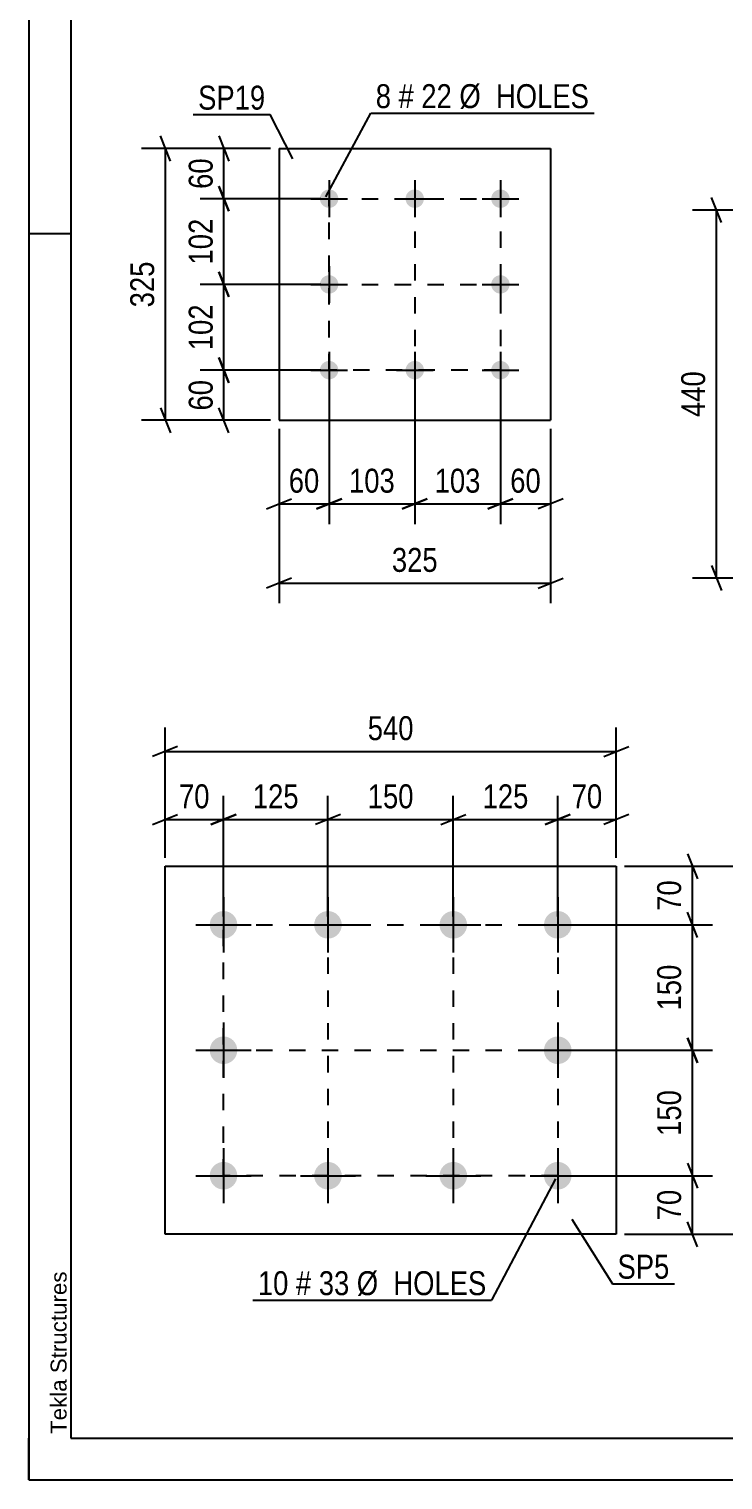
# Model space of a CAD drawing. Header units: millimetres. Extents: x 0 to 420, y 0 to 297.
# Drawn here: x 0 to 83.1, y 0 to 173.5 of the extents above; entities that cross this region are included whole.
import ezdxf

# ---------------------------------------------------------------- set-up
doc = ezdxf.new("R2010")
doc.units = ezdxf.units.MM
doc.linetypes.add('DXK_LINE_DOT2', pattern=[3.9198, 1.9599, -1.9599])
doc.styles.add('Arial', font='ARIAL.TTF', dxfattribs={"height": 0.2})
doc.styles.add('Arial Narrow', font='ARIALN.TTF', dxfattribs={"height": 0.2})

# ---------------------------------------------------------------- blocks, each defined once
blk = doc.blocks.new('Unknown-122569878-1134')
at = {"color": 5, "linetype": 'Continuous'}
for p, q in [((0, 297), (0, 0)), ((5, 292), (5, 5)), ((5, 149), (0, 149)), ((0, 0), (0, 5)), ((5, 5), (415, 5)), ((0, 0), (420, 0))]:
    blk.add_line(p, q, dxfattribs=at)
at = {"color": 174, "linetype": 'Continuous', "style": 'Arial'}
blk.add_text('Tekla Structures', height=1.9102, rotation=90, dxfattribs=at).set_placement((4.5, 5.5))
blk = doc.blocks.new('Part-122569878-10500 - 10499')
at = {"color": 2, "linetype": 'Continuous'}
for p, q in [((29.92, 159.2), (29.92, 126.7)), ((29.92, 159.2), (62.42, 159.2)), ((62.42, 159.2), (62.42, 126.7)), ((29.92, 126.7), (62.42, 126.7))]:
    blk.add_line(p, q, dxfattribs=at)
blk = doc.blocks.new('Bolt-122569878-10501 - 10499')
at = {"linetype": 'Continuous'}
for points in [[(35.92, 154.3, -1), (35.92, 152.1, -1)], [(46.17, 154.3, -1), (46.17, 152.1, -1)], [(56.42, 154.3, -1), (56.42, 152.1, -1)], [(35.92, 144.05, -1), (35.92, 141.85, -1)], [(56.42, 144.05, -1), (56.42, 141.85, -1)], [(35.92, 133.8, -1), (35.92, 131.6, -1)], [(46.17, 133.8, -1), (46.17, 131.6, -1)], [(56.42, 133.8, -1), (56.42, 131.6, -1)]]:
    blk.add_hatch(color=1, dxfattribs=at).paths.add_polyline_path(points)
at = {"color": 1, "linetype": 'Continuous'}
for p, q in [((35.92, 155.4), (35.92, 151)), ((46.17, 155.4), (46.17, 151)), ((56.42, 155.4), (56.42, 151)), ((33.72, 153.2), (38.12, 153.2)), ((43.97, 153.2), (48.37, 153.2)), ((54.22, 153.2), (58.62, 153.2)), ((35.92, 145.15), (35.92, 140.75)), ((56.42, 145.15), (56.42, 140.75)), ((33.72, 142.95), (38.12, 142.95)), ((54.22, 142.95), (58.62, 142.95)), ((35.92, 134.9), (35.92, 130.5)), ((46.17, 134.9), (46.17, 130.5)), ((56.42, 134.9), (56.42, 130.5)), ((33.72, 132.7), (38.12, 132.7)), ((43.97, 132.7), (48.37, 132.7)), ((54.22, 132.7), (58.62, 132.7))]:
    blk.add_line(p, q, dxfattribs=at)
blk = doc.blocks.new('Part-122569878-10585 - 10584')
at = {"color": 2, "linetype": 'Continuous'}
for p, q in [((16.28, 29.38), (16.28, 73.38)), ((16.28, 73.38), (70.28, 73.38)), ((70.28, 73.38), (70.28, 29.38)), ((70.28, 29.38), (16.28, 29.38))]:
    blk.add_line(p, q, dxfattribs=at)
blk = doc.blocks.new('Bolt-122569878-10586 - 10584')
at = {"linetype": 'Continuous'}
for points in [[(23.28, 68.03, -1), (23.28, 64.73, -1)], [(35.78, 68.03, -1), (35.78, 64.73, -1)], [(50.78, 68.03, -1), (50.78, 64.73, -1)], [(63.28, 68.03, -1), (63.28, 64.73, -1)], [(23.28, 53.03, -1), (23.28, 49.73, -1)], [(63.28, 53.03, -1), (63.28, 49.73, -1)], [(23.28, 38.03, -1), (23.28, 34.73, -1)], [(35.78, 38.03, -1), (35.78, 34.73, -1)], [(50.78, 38.03, -1), (50.78, 34.73, -1)], [(63.28, 38.03, -1), (63.28, 34.73, -1)]]:
    blk.add_hatch(color=1, dxfattribs=at).paths.add_polyline_path(points)
at = {"color": 1, "linetype": 'Continuous'}
for p, q in [((23.28, 69.68), (23.28, 63.08)), ((35.78, 69.68), (35.78, 63.08)), ((50.78, 69.68), (50.78, 63.08)), ((63.28, 69.68), (63.28, 63.08)), ((19.98, 66.38), (26.58, 66.38)), ((32.48, 66.38), (39.08, 66.38)), ((47.48, 66.38), (54.08, 66.38)), ((59.98, 66.38), (66.58, 66.38)), ((23.28, 54.68), (23.28, 48.08)), ((63.28, 54.68), (63.28, 48.08)), ((19.98, 51.38), (26.58, 51.38)), ((59.98, 51.38), (66.58, 51.38)), ((23.28, 39.68), (23.28, 33.08)), ((35.78, 39.68), (35.78, 33.08)), ((50.78, 39.68), (50.78, 33.08)), ((63.28, 39.68), (63.28, 33.08)), ((19.98, 36.38), (26.58, 36.38)), ((32.48, 36.38), (39.08, 36.38)), ((47.48, 36.38), (54.08, 36.38)), ((59.98, 36.38), (66.58, 36.38))]:
    blk.add_line(p, q, dxfattribs=at)
blk = doc.blocks.new('Rectangle-122569878-12362 - 10499')
at = {"color": 1, "linetype": 'DXK_LINE_DOT2'}
blk.add_lwpolyline([(35.92, 153.2), (56.42, 153.2), (56.42, 132.7), (35.92, 132.7), (35.92, 153.2)], close=True, dxfattribs=at)
blk = doc.blocks.new('Rectangle-122569878-12403 - 10584')
at = {"color": 1, "linetype": 'DXK_LINE_DOT2'}
blk.add_lwpolyline([(23.28, 66.38), (63.28, 66.38), (63.28, 36.38), (23.28, 36.38), (23.28, 66.38)], close=True, dxfattribs=at)
blk = doc.blocks.new('Line-122569878-12372 - 10499')
at = {"color": 1, "linetype": 'DXK_LINE_DOT2'}
blk.add_line((46.17, 153.2), (46.17, 132.7), dxfattribs=at)
blk = doc.blocks.new('Line-122569878-12413 - 10584')
at = {"color": 1, "linetype": 'DXK_LINE_DOT2'}
blk.add_line((35.78, 66.38), (35.78, 36.38), dxfattribs=at)
blk = doc.blocks.new('Line-122569878-12379 - 10499')
at = {"color": 1, "linetype": 'DXK_LINE_DOT2'}
blk.add_line((35.92, 142.95), (56.42, 142.95), dxfattribs=at)
blk = doc.blocks.new('Line-122569878-12420 - 10584')
at = {"color": 1, "linetype": 'DXK_LINE_DOT2'}
blk.add_line((50.78, 66.38), (50.78, 36.38), dxfattribs=at)
blk = doc.blocks.new('Line-122569878-12427 - 10584')
at = {"color": 1, "linetype": 'DXK_LINE_DOT2'}
blk.add_line((23.28, 51.38), (63.28, 51.38), dxfattribs=at)
blk = doc.blocks.new('StraightDimension-122569878-10773 - 10499')
at = {"color": 7, "linetype": 'Continuous'}
for p, q in [((29.92, 125.7), (29.92, 104.83)), ((62.42, 125.7), (62.42, 104.83)), ((31.42, 107.83), (28.42, 106.63)), ((60.92, 106.63), (63.92, 107.83)), ((29.92, 107.23), (62.42, 107.23))]:
    blk.add_line(p, q, dxfattribs=at)
at = {"color": 0}
blk.add_wipeout([(49.51, 107.98), (49.51, 112.18), (42.83, 112.18), (42.83, 107.98)], dxfattribs=at)
at = {"color": 3, "style": 'Arial Narrow'}
blk.add_text('325', height=2.863, dxfattribs=at).set_placement((43.43, 108.58))
blk = doc.blocks.new('StraightDimension-122569878-10737 - 10499')
at = {"color": 7, "linetype": 'Continuous'}
for p, q in [((22.73, 160.7), (23.93, 157.7)), ((28.92, 159.2), (20.48, 159.2)), ((23.33, 153.2), (23.33, 159.2)), ((23.93, 151.7), (22.73, 154.7)), ((34.92, 153.2), (20.48, 153.2))]:
    blk.add_line(p, q, dxfattribs=at)
at = {"color": 0}
blk.add_wipeout([(22.58, 158.63), (18.38, 158.63), (18.38, 153.77), (22.58, 153.77)], dxfattribs=at)
at = {"color": 3, "style": 'Arial Narrow'}
blk.add_text('60', height=2.863, rotation=90.0002, dxfattribs=at).set_placement((21.98, 154.37))
blk = doc.blocks.new('StraightDimension-122569878-10738 - 10499')
at = {"color": 7, "linetype": 'Continuous'}
for p, q in [((22.73, 154.7), (23.93, 151.7)), ((34.92, 153.2), (20.48, 153.2)), ((23.33, 142.95), (23.33, 153.2)), ((23.93, 141.45), (22.73, 144.45)), ((34.92, 142.95), (20.48, 142.95))]:
    blk.add_line(p, q, dxfattribs=at)
at = {"color": 0}
blk.add_wipeout([(22.58, 151.42), (18.38, 151.42), (18.38, 144.73), (22.58, 144.73)], dxfattribs=at)
at = {"color": 3, "style": 'Arial Narrow'}
blk.add_text('102', height=2.863, rotation=90.0002, dxfattribs=at).set_placement((21.98, 145.33))
blk = doc.blocks.new('StraightDimension-122569878-10739 - 10499')
at = {"color": 7, "linetype": 'Continuous'}
for p, q in [((22.73, 144.45), (23.93, 141.45)), ((34.92, 142.95), (20.48, 142.95)), ((23.33, 132.7), (23.33, 142.95)), ((23.93, 131.2), (22.73, 134.2)), ((34.92, 132.7), (20.48, 132.7))]:
    blk.add_line(p, q, dxfattribs=at)
at = {"color": 0}
blk.add_wipeout([(22.58, 141.17), (18.38, 141.17), (18.38, 134.48), (22.58, 134.48)], dxfattribs=at)
at = {"color": 3, "style": 'Arial Narrow'}
blk.add_text('102', height=2.863, rotation=90.0002, dxfattribs=at).set_placement((21.98, 135.08))
blk = doc.blocks.new('StraightDimension-122569878-10757 - 10499')
at = {"color": 7, "linetype": 'Continuous'}
for p, q in [((56.42, 131.7), (56.42, 114.3)), ((62.42, 125.7), (62.42, 114.3)), ((54.92, 116.1), (57.92, 117.3)), ((56.42, 116.7), (62.42, 116.7)), ((63.92, 117.3), (60.92, 116.1))]:
    blk.add_line(p, q, dxfattribs=at)
at = {"color": 0}
blk.add_wipeout([(61.85, 117.45), (61.85, 121.65), (56.99, 121.65), (56.99, 117.45)], dxfattribs=at)
at = {"color": 3, "style": 'Arial Narrow'}
blk.add_text('60', height=2.863, dxfattribs=at).set_placement((57.59, 118.05))
blk = doc.blocks.new('StraightDimension-122569878-10740 - 10499')
at = {"color": 7, "linetype": 'Continuous'}
for p, q in [((22.73, 134.2), (23.93, 131.2)), ((34.92, 132.7), (20.48, 132.7)), ((23.33, 126.7), (23.33, 132.7)), ((28.92, 126.7), (20.48, 126.7)), ((23.93, 125.2), (22.73, 128.2))]:
    blk.add_line(p, q, dxfattribs=at)
at = {"color": 0}
blk.add_wipeout([(22.58, 132.13), (18.38, 132.13), (18.38, 127.27), (22.58, 127.27)], dxfattribs=at)
at = {"color": 3, "style": 'Arial Narrow'}
blk.add_text('60', height=2.863, rotation=90.0002, dxfattribs=at).set_placement((21.98, 127.87))
blk = doc.blocks.new('StraightDimension-122569878-10753 - 10499')
at = {"color": 7, "linetype": 'Continuous'}
for p, q in [((16.93, 157.7), (15.73, 160.7)), ((28.92, 159.2), (13.48, 159.2)), ((16.33, 126.7), (16.33, 159.2)), ((28.92, 126.7), (13.48, 126.7)), ((15.73, 128.2), (16.93, 125.2))]:
    blk.add_line(p, q, dxfattribs=at)
at = {"color": 0}
blk.add_wipeout([(15.58, 146.29), (11.38, 146.29), (11.38, 139.61), (15.58, 139.61)], dxfattribs=at)
at = {"color": 3, "style": 'Arial Narrow'}
blk.add_text('325', height=2.863, rotation=90.0002, dxfattribs=at).set_placement((14.98, 140.21))
blk = doc.blocks.new('StraightDimension-122569878-10758 - 10499')
at = {"color": 7, "linetype": 'Continuous'}
for p, q in [((46.17, 131.7), (46.17, 114.3)), ((56.42, 131.7), (56.42, 114.3)), ((44.67, 116.1), (47.67, 117.3)), ((46.17, 116.7), (56.42, 116.7)), ((57.92, 117.3), (54.92, 116.1))]:
    blk.add_line(p, q, dxfattribs=at)
at = {"color": 0}
blk.add_wipeout([(54.63, 117.45), (54.63, 121.65), (47.95, 121.65), (47.95, 117.45)], dxfattribs=at)
at = {"color": 3, "style": 'Arial Narrow'}
blk.add_text('103', height=2.863, dxfattribs=at).set_placement((48.55, 118.05))
blk = doc.blocks.new('StraightDimension-122569878-10759 - 10499')
at = {"color": 7, "linetype": 'Continuous'}
for p, q in [((35.92, 131.7), (35.92, 114.3)), ((46.17, 131.7), (46.17, 114.3)), ((34.42, 116.1), (37.42, 117.3)), ((35.92, 116.7), (46.17, 116.7)), ((47.67, 117.3), (44.67, 116.1))]:
    blk.add_line(p, q, dxfattribs=at)
at = {"color": 0}
blk.add_wipeout([(44.38, 117.45), (44.38, 121.65), (37.7, 121.65), (37.7, 117.45)], dxfattribs=at)
at = {"color": 3, "style": 'Arial Narrow'}
blk.add_text('103', height=2.863, dxfattribs=at).set_placement((38.3, 118.05))
blk = doc.blocks.new('StraightDimension-122569878-10760 - 10499')
at = {"color": 7, "linetype": 'Continuous'}
for p, q in [((35.92, 131.7), (35.92, 114.3)), ((29.92, 125.7), (29.92, 114.3)), ((28.42, 116.1), (31.42, 117.3)), ((29.92, 116.7), (35.92, 116.7)), ((37.42, 117.3), (34.42, 116.1))]:
    blk.add_line(p, q, dxfattribs=at)
at = {"color": 0}
blk.add_wipeout([(35.35, 117.45), (35.35, 121.65), (30.49, 121.65), (30.49, 117.45)], dxfattribs=at)
at = {"color": 3, "style": 'Arial Narrow'}
blk.add_text('60', height=2.863, dxfattribs=at).set_placement((31.09, 118.05))
blk = doc.blocks.new('StraightDimension-122569878-10895 - 10575')
at = {"color": 7, "linetype": 'Continuous'}
for p, q in [((82.87, 150.34), (81.67, 153.34)), ((98.1, 151.84), (79.42, 151.84)), ((82.27, 107.84), (82.27, 151.84)), ((81.67, 109.34), (82.87, 106.34)), ((98.1, 107.84), (79.42, 107.84))]:
    blk.add_line(p, q, dxfattribs=at)
at = {"color": 0}
blk.add_wipeout([(81.52, 133.18), (77.32, 133.18), (77.32, 126.49), (81.52, 126.49)], dxfattribs=at)
at = {"color": 3, "style": 'Arial Narrow'}
blk.add_text('440', height=2.863, rotation=90.0002, dxfattribs=at).set_placement((80.92, 127.09))
blk = doc.blocks.new('StraightDimension-122569878-10955 - 10584')
at = {"color": 7, "linetype": 'Continuous'}
for p, q in [((16.28, 74.38), (16.28, 89.96)), ((70.28, 74.38), (70.28, 89.96)), ((17.78, 87.71), (14.78, 86.51)), ((16.28, 87.11), (70.28, 87.11)), ((68.78, 86.51), (71.78, 87.71))]:
    blk.add_line(p, q, dxfattribs=at)
at = {"color": 0}
blk.add_wipeout([(46.62, 87.86), (46.62, 92.06), (39.94, 92.06), (39.94, 87.86)], dxfattribs=at)
at = {"color": 3, "style": 'Arial Narrow'}
blk.add_text('540', height=2.863, dxfattribs=at).set_placement((40.54, 88.46))
blk = doc.blocks.new('StraightDimension-122569878-10915 - 10584')
at = {"color": 7, "linetype": 'Continuous'}
for p, q in [((78.79, 74.88), (79.99, 71.88)), ((71.28, 73.38), (81.79, 73.38)), ((79.39, 66.38), (79.39, 73.38)), ((79.99, 64.88), (78.79, 67.88)), ((64.28, 66.38), (81.79, 66.38))]:
    blk.add_line(p, q, dxfattribs=at)
at = {"color": 0}
blk.add_wipeout([(78.64, 72.31), (74.44, 72.31), (74.44, 67.45), (78.64, 67.45)], dxfattribs=at)
at = {"color": 3, "style": 'Arial Narrow'}
blk.add_text('70', height=2.863, rotation=90.0002, dxfattribs=at).set_placement((78.04, 68.05))
blk = doc.blocks.new('StraightDimension-122569878-10916 - 10584')
at = {"color": 7, "linetype": 'Continuous'}
for p, q in [((79.99, 64.88), (78.79, 67.88)), ((64.28, 66.38), (81.79, 66.38)), ((79.39, 51.38), (79.39, 66.38)), ((78.79, 52.88), (79.99, 49.88)), ((64.28, 51.38), (81.79, 51.38))]:
    blk.add_line(p, q, dxfattribs=at)
at = {"color": 0}
blk.add_wipeout([(78.64, 62.22), (74.44, 62.22), (74.44, 55.54), (78.64, 55.54)], dxfattribs=at)
at = {"color": 3, "style": 'Arial Narrow'}
blk.add_text('150', height=2.863, rotation=90.0002, dxfattribs=at).set_placement((78.04, 56.14))
blk = doc.blocks.new('StraightDimension-122569878-10917 - 10584')
at = {"color": 7, "linetype": 'Continuous'}
for p, q in [((79.99, 49.88), (78.79, 52.88)), ((64.28, 51.38), (81.79, 51.38)), ((79.39, 36.38), (79.39, 51.38)), ((78.79, 37.88), (79.99, 34.88)), ((64.28, 36.38), (81.79, 36.38))]:
    blk.add_line(p, q, dxfattribs=at)
at = {"color": 0}
blk.add_wipeout([(78.64, 47.22), (74.44, 47.22), (74.44, 40.54), (78.64, 40.54)], dxfattribs=at)
at = {"color": 3, "style": 'Arial Narrow'}
blk.add_text('150', height=2.863, rotation=90.0002, dxfattribs=at).set_placement((78.04, 41.14))
blk = doc.blocks.new('StraightDimension-122569878-10918 - 10584')
at = {"color": 7, "linetype": 'Continuous'}
for p, q in [((78.79, 37.88), (79.99, 34.88)), ((64.28, 36.38), (81.79, 36.38)), ((79.39, 29.38), (79.39, 36.38)), ((79.99, 27.88), (78.79, 30.88)), ((71.28, 29.38), (81.79, 29.38))]:
    blk.add_line(p, q, dxfattribs=at)
at = {"color": 0}
blk.add_wipeout([(78.64, 35.31), (74.44, 35.31), (74.44, 30.45), (78.64, 30.45)], dxfattribs=at)
at = {"color": 3, "style": 'Arial Narrow'}
blk.add_text('70', height=2.863, rotation=90.0002, dxfattribs=at).set_placement((78.04, 31.05))
blk = doc.blocks.new('StraightDimension-122569878-10931 - 10584')
at = {"color": 7, "linetype": 'Continuous'}
for p, q in [((90.09, 71.88), (88.89, 74.88)), ((71.28, 73.38), (91.89, 73.38)), ((89.49, 29.38), (89.49, 73.38)), ((88.89, 30.88), (90.09, 27.88)), ((71.28, 29.38), (91.89, 29.38))]:
    blk.add_line(p, q, dxfattribs=at)
at = {"color": 0}
blk.add_wipeout([(88.74, 54.72), (84.54, 54.72), (84.54, 48.04), (88.74, 48.04)], dxfattribs=at)
at = {"color": 3, "style": 'Arial Narrow'}
blk.add_text('440', height=2.863, rotation=90.0002, dxfattribs=at).set_placement((88.14, 48.64))
blk = doc.blocks.new('StraightDimension-122569878-10935 - 10584')
at = {"color": 7, "linetype": 'Continuous'}
for p, q in [((63.28, 67.38), (63.28, 81.81)), ((70.28, 74.38), (70.28, 81.81)), ((61.78, 78.36), (64.78, 79.56)), ((63.28, 78.96), (70.28, 78.96)), ((71.78, 79.56), (68.78, 78.36))]:
    blk.add_line(p, q, dxfattribs=at)
at = {"color": 0}
blk.add_wipeout([(69.21, 79.71), (69.21, 83.91), (64.35, 83.91), (64.35, 79.71)], dxfattribs=at)
at = {"color": 3, "style": 'Arial Narrow'}
blk.add_text('70', height=2.863, dxfattribs=at).set_placement((64.95, 80.31))
blk = doc.blocks.new('StraightDimension-122569878-10936 - 10584')
at = {"color": 7, "linetype": 'Continuous'}
for p, q in [((50.78, 67.38), (50.78, 81.81)), ((63.28, 67.38), (63.28, 81.81)), ((49.28, 78.36), (52.28, 79.56)), ((50.78, 78.96), (63.28, 78.96)), ((64.78, 79.56), (61.78, 78.36))]:
    blk.add_line(p, q, dxfattribs=at)
at = {"color": 0}
blk.add_wipeout([(60.37, 79.71), (60.37, 83.91), (53.69, 83.91), (53.69, 79.71)], dxfattribs=at)
at = {"color": 3, "style": 'Arial Narrow'}
blk.add_text('125', height=2.863, dxfattribs=at).set_placement((54.29, 80.31))
blk = doc.blocks.new('StraightDimension-122569878-10937 - 10584')
at = {"color": 7, "linetype": 'Continuous'}
for p, q in [((35.78, 67.38), (35.78, 81.81)), ((50.78, 67.38), (50.78, 81.81)), ((37.28, 79.56), (34.28, 78.36)), ((35.78, 78.96), (50.78, 78.96)), ((49.28, 78.36), (52.28, 79.56))]:
    blk.add_line(p, q, dxfattribs=at)
at = {"color": 0}
blk.add_wipeout([(46.62, 79.71), (46.62, 83.91), (39.94, 83.91), (39.94, 79.71)], dxfattribs=at)
at = {"color": 3, "style": 'Arial Narrow'}
blk.add_text('150', height=2.863, dxfattribs=at).set_placement((40.54, 80.31))
blk = doc.blocks.new('StraightDimension-122569878-10938 - 10584')
at = {"color": 7, "linetype": 'Continuous'}
for p, q in [((23.28, 67.38), (23.28, 81.81)), ((35.78, 67.38), (35.78, 81.81)), ((21.78, 78.36), (24.78, 79.56)), ((23.28, 78.96), (35.78, 78.96)), ((37.28, 79.56), (34.28, 78.36))]:
    blk.add_line(p, q, dxfattribs=at)
at = {"color": 0}
blk.add_wipeout([(32.87, 79.71), (32.87, 83.91), (26.19, 83.91), (26.19, 79.71)], dxfattribs=at)
at = {"color": 3, "style": 'Arial Narrow'}
blk.add_text('125', height=2.863, dxfattribs=at).set_placement((26.79, 80.31))
blk = doc.blocks.new('StraightDimension-122569878-10939 - 10584')
at = {"color": 7, "linetype": 'Continuous'}
for p, q in [((16.28, 74.38), (16.28, 81.81)), ((23.28, 67.38), (23.28, 81.81)), ((14.78, 78.36), (17.78, 79.56)), ((16.28, 78.96), (23.28, 78.96)), ((24.78, 79.56), (21.78, 78.36))]:
    blk.add_line(p, q, dxfattribs=at)
at = {"color": 0}
blk.add_wipeout([(22.21, 79.71), (22.21, 83.91), (17.35, 83.91), (17.35, 79.71)], dxfattribs=at)
at = {"color": 3, "style": 'Arial Narrow'}
blk.add_text('70', height=2.863, dxfattribs=at).set_placement((17.95, 80.31))
blk = doc.blocks.new('Mark-122569878-11076 - 10499')
at = {"color": 0}
for points in [[(43.33, 164.03), (43.33, 167.03), (41.5, 167.03), (41.5, 164.03)], [(46.05, 164.03), (46.05, 167.03), (44.23, 167.03), (44.23, 164.03)], [(50.61, 164.03), (50.61, 167.03), (46.95, 167.03), (46.95, 164.03)], [(67.04, 164.03), (67.04, 167.03), (51.51, 167.03), (51.51, 164.03)]]:
    blk.add_wipeout(points, dxfattribs=at)
for points in [[(43.33, 164.03), (43.33, 167.03), (41.5, 167.03), (41.5, 164.03)], [(46.05, 164.03), (46.05, 167.03), (44.23, 167.03), (44.23, 164.03)], [(50.61, 164.03), (50.61, 167.03), (46.95, 167.03), (46.95, 164.03)], [(67.04, 164.03), (67.04, 167.03), (51.51, 167.03), (51.51, 164.03)]]:
    blk.add_wipeout(points, dxfattribs=at)
at = {"color": 7, "linetype": 'Continuous'}
for p, q in [((35.52, 153.43), (40.9, 163.43)), ((40.9, 163.43), (67.64, 163.43))]:
    blk.add_line(p, q, dxfattribs=at)
at = {"color": 3, "style": 'Arial Narrow'}
for s, height, p in [('8', 2.86, (41.5, 164.03)), ('#', 2.86, (44.23, 164.03)), ('22', 2.863, (46.95, 164.03)), ('Ø  HOLES', 2.863, (51.51, 164.03))]:
    blk.add_text(s, height=height, dxfattribs=at).set_placement(p)
blk = doc.blocks.new('Mark-122569878-11073 - 10499')
at = {"color": 0}
blk.add_wipeout([(28.28, 163.85), (28.28, 166.85), (20.24, 166.85), (20.24, 163.85)], dxfattribs=at)
blk.add_wipeout([(28.28, 163.85), (28.28, 166.85), (20.24, 166.85), (20.24, 163.85)], dxfattribs=at)
at = {"color": 30, "linetype": 'Continuous'}
for p in [(19.64, 163.25), (31.56, 157.97)]:
    blk.add_line(p, (28.88, 163.25), dxfattribs=at)
at = {"color": 3, "style": 'Arial Narrow'}
blk.add_text('SP19', height=2.863, dxfattribs=at).set_placement((20.24, 163.85))
blk = doc.blocks.new('Mark-122569878-11116 - 10584')
at = {"color": 0}
blk.add_wipeout([(76.64, 24.07), (76.64, 27.07), (70.43, 27.07), (70.43, 24.07)], dxfattribs=at)
blk.add_wipeout([(76.64, 24.07), (76.64, 27.07), (70.43, 27.07), (70.43, 24.07)], dxfattribs=at)
at = {"color": 30, "linetype": 'Continuous'}
for p, q in [((64.98, 31.2), (69.83, 23.47)), ((69.83, 23.47), (77.24, 23.47))]:
    blk.add_line(p, q, dxfattribs=at)
at = {"color": 3, "style": 'Arial Narrow'}
blk.add_text('SP5', height=2.863, dxfattribs=at).set_placement((70.43, 24.07))
blk = doc.blocks.new('Mark-122569878-11119 - 10584')
at = {"color": 0}
for points in [[(31.05, 22.1), (31.05, 25.1), (27.39, 25.1), (27.39, 22.1)], [(33.78, 22.1), (33.78, 25.1), (31.95, 25.1), (31.95, 22.1)], [(38.33, 22.1), (38.33, 25.1), (34.68, 25.1), (34.68, 22.1)], [(54.76, 22.1), (54.76, 25.1), (39.23, 25.1), (39.23, 22.1)]]:
    blk.add_wipeout(points, dxfattribs=at)
for points in [[(31.05, 22.1), (31.05, 25.1), (27.39, 25.1), (27.39, 22.1)], [(33.78, 22.1), (33.78, 25.1), (31.95, 25.1), (31.95, 22.1)], [(38.33, 22.1), (38.33, 25.1), (34.68, 25.1), (34.68, 22.1)], [(54.76, 22.1), (54.76, 25.1), (39.23, 25.1), (39.23, 22.1)]]:
    blk.add_wipeout(points, dxfattribs=at)
at = {"color": 7, "linetype": 'Continuous'}
for p in [(63, 36), (26.79, 21.5)]:
    blk.add_line(p, (55.36, 21.5), dxfattribs=at)
at = {"color": 3, "style": 'Arial Narrow'}
for s, height, p in [('10', 2.863, (27.39, 22.1)), ('#', 2.86, (31.95, 22.1)), ('33', 2.863, (34.68, 22.1)), ('Ø  HOLES', 2.863, (39.23, 22.1))]:
    blk.add_text(s, height=height, dxfattribs=at).set_placement(p)

msp = doc.modelspace()

# ---------------------------------------------------------------- block references
for name in ['Unknown-122569878-1134', 'Part-122569878-10500 - 10499', 'Bolt-122569878-10501 - 10499', 'Rectangle-122569878-12362 - 10499', 'Line-122569878-12372 - 10499', 'Line-122569878-12379 - 10499', 'Part-122569878-10585 - 10584', 'Bolt-122569878-10586 - 10584', 'Rectangle-122569878-12403 - 10584', 'Line-122569878-12413 - 10584', 'Line-122569878-12420 - 10584', 'Line-122569878-12427 - 10584']:
    msp.add_blockref(name, (0, 0))

# ---------------------------------------------------------------- next in the draw order: block references
for name in ['StraightDimension-122569878-10737 - 10499', 'StraightDimension-122569878-10895 - 10575', 'StraightDimension-122569878-10773 - 10499', 'StraightDimension-122569878-10955 - 10584', 'Mark-122569878-11119 - 10584']:
    msp.add_blockref(name, (0, 0))

# ---------------------------------------------------------------- next in the draw order: block references
for name in ['StraightDimension-122569878-10738 - 10499', 'StraightDimension-122569878-10757 - 10499', 'StraightDimension-122569878-10915 - 10584']:
    msp.add_blockref(name, (0, 0))

# ---------------------------------------------------------------- next in the draw order: block references
for name in ['Mark-122569878-11076 - 10499', 'StraightDimension-122569878-10739 - 10499', 'StraightDimension-122569878-10758 - 10499', 'StraightDimension-122569878-10916 - 10584']:
    msp.add_blockref(name, (0, 0))

# ---------------------------------------------------------------- next in the draw order: block references
for name in ['StraightDimension-122569878-10740 - 10499', 'StraightDimension-122569878-10917 - 10584']:
    msp.add_blockref(name, (0, 0))

# ---------------------------------------------------------------- next in the draw order: block references
for name in ['StraightDimension-122569878-10753 - 10499', 'StraightDimension-122569878-10759 - 10499', 'StraightDimension-122569878-10918 - 10584']:
    msp.add_blockref(name, (0, 0))

# ---------------------------------------------------------------- next in the draw order: block references
for name in ['Mark-122569878-11073 - 10499', 'StraightDimension-122569878-10760 - 10499', 'StraightDimension-122569878-10931 - 10584']:
    msp.add_blockref(name, (0, 0))

# ---------------------------------------------------------------- next in the draw order: block references
for name in ['StraightDimension-122569878-10935 - 10584', 'Mark-122569878-11116 - 10584']:
    msp.add_blockref(name, (0, 0))

# ---------------------------------------------------------------- next in the draw order: block references
msp.add_blockref('StraightDimension-122569878-10936 - 10584', (0, 0))

# ---------------------------------------------------------------- next in the draw order: block references
msp.add_blockref('StraightDimension-122569878-10937 - 10584', (0, 0))

# ---------------------------------------------------------------- next in the draw order: block references
msp.add_blockref('StraightDimension-122569878-10938 - 10584', (0, 0))

# ---------------------------------------------------------------- next in the draw order: block references
msp.add_blockref('StraightDimension-122569878-10939 - 10584', (0, 0))

doc.saveas('drawing.dxf')
